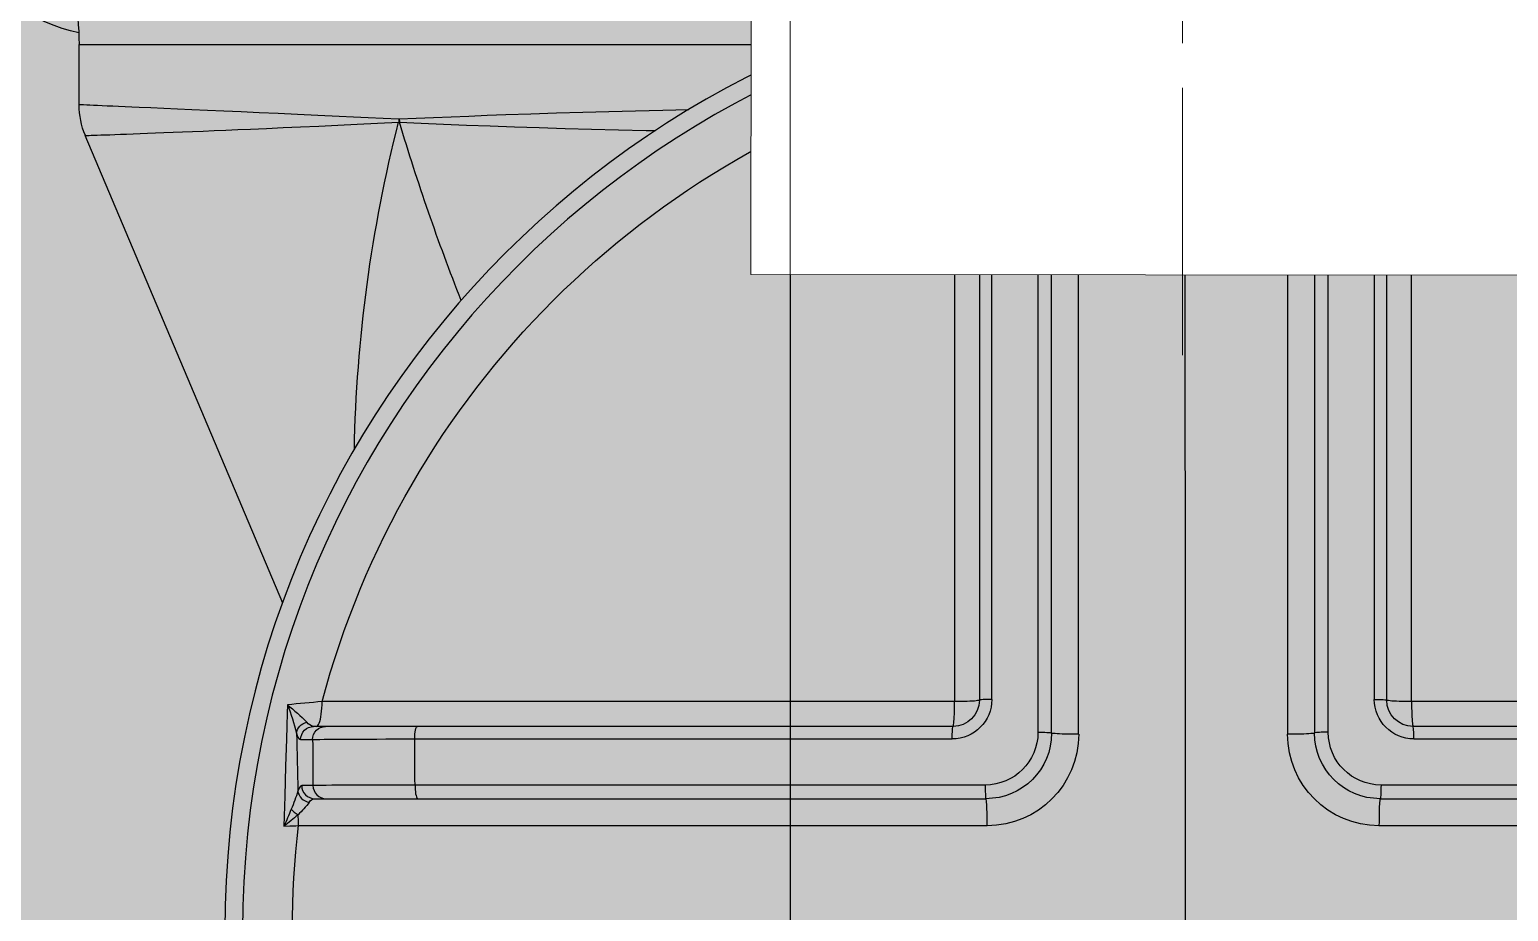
# Model space of a CAD drawing. Header units: millimetres. Extents: x -225363 to 347188, y -782467 to 813415.
# Drawn here: x 27665.5 to 27777.9, y 12831.7 to 12898.7 of the extents above; entities that cross this region are included whole.
import ezdxf

# ---------------------------------------------------------------- set-up
doc = ezdxf.new("R2010")
doc.units = ezdxf.units.MM
doc.set_wipeout_variables(frame=1)
doc.linetypes.add('CENTER2', pattern=[1.125, 0.75, -0.125, 0.125, -0.125])
doc.layers.add('0.06 Trả nước', color=3, linetype='Continuous')
for name, color, linetype, lineweight in [('duong bao khuat', 251, 'Continuous', 0), ('Duong tam', 32, 'CENTER2', 0), ('Net manh', 54, 'Continuous', 0), ('Phu kien uPVC', 3, 'Continuous', 0), ('Xref SCN', 8, 'Continuous', 0)]:
    doc.layers.add(name, color=color, linetype=linetype, lineweight=lineweight)
pattern_1 = [(197, (-1424125.8, -442865.07), (-126.479246, -237.872866), [95.25, -285.75]), (287, (-1424185.26, -442833.45), (237.872866, -126.479246), [95.25, -285.75])]

# ---------------------------------------------------------------- blocks, each defined once
blk = doc.blocks.new('Xref SCN')
at = {"layer": 'Xref SCN', "ltscale": 3}
h = blk.add_hatch(dxfattribs=at)
h.set_pattern_fill('CROSS', color=256, scale=30, angle=197)
h.set_pattern_definition(pattern_1)
edge = h.paths.add_edge_path()
edge.add_arc((2267.43, -6082.96), 1150, 110.6378, 180.38556)
edge.add_line((1117.46, -6090.69), (1124.35, -7115.46))
edge.add_arc((2274.33, -7107.72), 1150, 180.38556, 270.38556)
edge.add_line((2282.07, -8257.69), (21549.9, -8127.55))
edge.add_arc((21542.16, -6977.57), 1150, 270.38535, 360.44018)
edge.add_line((22692.14, -6968.74), (22692.17, -2095.91))
edge.add_arc((21542.2, -2104.75), 1150, 0.44039, 90.38556)
edge.add_line((21534.46, -954.77), (6081.87, -1059.02))
edge.add_arc((6089.61, -2209), 1150, 90.38541, 160.13317)
edge.add_arc((-23.55, -0.08), 5350, 290.6378, 340.13331, ccw=False)
edge = h.paths.add_edge_path()
edge.add_arc((21542.2, 18280.17), 1150, 0.44034, 104.36987, ccw=False)
edge.add_line((22692.17, 18289.01), (22692.17, 2403.99))
edge.add_arc((21542.2, 2395.15), 1150, -89.61444, 0.44034, ccw=False)
edge.add_line((21549.94, 1245.18), (6067.06, 1140.93))
edge.add_arc((6059.32, 2290.9), 1150, 200.63777, 270.38553, ccw=False)
edge.add_arc((-23.55, -0.08), 5350, 20.6378, 28.59529)
edge.add_arc((5234.3, 2862.4), 636.56, 160.1438, 208.30764, ccw=False)
edge.add_arc((7788.19, 2340.32), 3237.89, 44.33072, 166.81967, ccw=False)
edge.add_arc((13743.19, 8157.79), 5087.07, 224.33072, 255.06492)
edge.add_arc((13751.05, 8258.78), 5186.7, 255.26847, 275.82448)
edge.add_arc((13743.19, 8157.79), 5087.07, 276.02803, 352.80401)
edge.add_arc((13366.13, 8136.44), 5458.92, 353.52217, 372.96168)
edge.add_arc((13743.19, 8157.79), 5087.07, 13.67983, 75.72665)
edge.add_arc((16202.13, 17226.12), 4310.08, 184.54285, 253.76877, ccw=False)
edge.add_arc((12055.19, 16895.67), 150, 104.4177, 184.1801, ccw=False)
edge.add_line((12017.84, 17040.95), (21256.8, 19394.19))
h = blk.add_hatch(dxfattribs=at)
h.set_pattern_fill('CROSS', color=256, scale=30, angle=197)
h.set_pattern_definition(pattern_1)
edge = h.paths.add_edge_path()
edge.add_line((10158.25, 16567.29), (1851.34, 14451.44))
edge.add_arc((2136.75, 13337.42), 1150, 104.36987, 180.38556)
edge.add_line((986.77, 13329.68), (1035.39, 6105.34))
edge.add_arc((2185.36, 6113.08), 1150, 180.38556, 250.13331)
edge.add_arc((-23.55, -0.08), 5350, 54.44102, 70.13331, ccw=False)
edge.add_arc((3168.42, 4685.79), 343.18, 256.3943, 333.3422)
edge.add_arc((7788.19, 2340.32), 4837.89, 44.33072, 153.06453, ccw=False)
edge.add_arc((13743.19, 8157.79), 3487.07, 224.33072, 435.87878)
edge.add_arc((16212.73, 17236.67), 5922.69, 187.715863, 254.13812, ccw=False)
edge.add_arc((10541.85, 16468.34), 200, 187.6327, 187.7159, ccw=False)
edge.add_arc((10194.95, 16421.85), 150, 7.6327, 104.1621)
edge = h.paths.add_edge_path()
edge.add_arc((-13757.86, 9268.23), 1150, 104.35993, 180.44034)
edge.add_line((-14907.83, 9259.39), (-14907.83, 2149.03))
edge.add_arc((-13757.86, 2157.87), 1150, 180.44034, 270.38556)
edge.add_line((-13750.13, 1007.9), (-6128.96, 1058.86))
edge.add_arc((-6136.7, 2208.82), 1149.99, 270.38591, 340.13367)
edge.add_arc((-23.55, -0.08), 5350, 110.63781, 160.13331, ccw=False)
edge.add_arc((-2314.54, 6082.8), 1150, 290.6378, 360.38556)
edge.add_line((-1164.56, 6090.54), (-1205.64, 12195.07))
edge.add_arc((-2355.62, 12187.33), 1150, 0.38556, 104.35993)
edge.add_line((-2640.83, 13301.4), (-14043.08, 10382.3))
edge = h.paths.add_edge_path()
edge.add_line((-13750.1, -8364.83), (-2217.81, -8287.97))
edge.add_arc((-2225.56, -7138.01), 1149.99, 270.3861, 360.3861)
edge.add_line((-1075.6, -7130.26), (-1082.49, -6105.5))
edge.add_arc((-2232.47, -6113.24), 1150, 0.38556, 70.13331)
edge.add_arc((-23.55, -0.08), 5350, 200.6378, 250.13331, ccw=False)
edge.add_arc((-6106.43, -2291.06), 1150, 20.6378, 90.38556)
edge.add_line((-6114.17, -1141.09), (-13765.59, -1192.05))
edge.add_arc((-13757.84, -2342.01), 1149.99, 90.38614, 180.44099)
edge.add_line((-14907.8, -2350.87), (-14907.83, -7223.7))
edge.add_arc((-13757.86, -7214.86), 1150, 180.44039, 270.38556)
edge.add_arc((-13747.77, -8714.82), 349.99, 90.3818, 90.3856, ccw=False)
blk = doc.blocks.new('MB bom')
at = {"color": 8, "linetype": 'Continuous'}
for p, q in [((-199215.5, 638652.44), (-199215.5, 638704.84)), ((-199206.06, 638703.04), (-199206.06, 638654.93)), ((-199213.45, 638652.54), (-199213.45, 638695.77)), ((-199212.41, 638695.97), (-199212.41, 638652.6)), ((-199208.9, 638655.1), (-199208.9, 638696)), ((-199207.95, 638695.8), (-199207.95, 638655.04)), ((-199208.9, 638655.1), (-199208.71, 638655.1)), ((-199208.71, 638655.1), (-199208.53, 638655.1)), ((-199208.53, 638655.1), (-199208.37, 638655.09)), ((-199208.37, 638655.09), (-199208.23, 638655.08)), ((-199208.23, 638655.08), (-199208.11, 638655.08)), ((-199208.11, 638655.08), (-199208.02, 638655.06)), ((-199208.02, 638655.06), (-199207.97, 638655.05)), ((-199207.97, 638655.05), (-199207.95, 638655.04)), ((-199207.93, 638655.03), (-199207.95, 638655.04)), ((-199207.89, 638655.01), (-199207.93, 638655.03)), ((-199207.81, 638655), (-199207.89, 638655.01)), ((-199207.7, 638654.99), (-199207.81, 638655)), ((-199207.57, 638654.97), (-199207.7, 638654.99)), ((-199207.4, 638654.96), (-199207.57, 638654.97)), ((-199207.22, 638654.95), (-199207.4, 638654.96)), ((-199207.02, 638654.95), (-199207.22, 638654.95)), ((-199206.79, 638654.94), (-199207.02, 638654.95)), ((-199206.56, 638654.93), (-199206.79, 638654.94)), ((-199206.31, 638654.93), (-199206.56, 638654.93)), ((-199206.06, 638654.93), (-199206.31, 638654.93)), ((-199206.06, 638654.93), (-199157.95, 638654.93)), ((-199206.06, 638654.93), (-199206.06, 638654.68)), ((-199206.06, 638654.68), (-199206.06, 638654.43)), ((-199206.06, 638654.43), (-199206.05, 638654.2)), ((-199157.95, 638654.93), (-199157.94, 638654.68)), ((-199157.94, 638654.68), (-199157.93, 638654.43)), ((-199157.93, 638654.43), (-199157.91, 638654.2)), ((-199155.31, 638654.69), (-199155.29, 638654.07)), ((-199206.05, 638654.2), (-199206.05, 638653.98)), ((-199206.05, 638653.98), (-199206.04, 638653.77)), ((-199206.04, 638653.77), (-199206.03, 638653.59)), ((-199206.03, 638653.59), (-199206.02, 638653.43)), ((-199206.02, 638653.43), (-199206.01, 638653.29)), ((-199206.01, 638653.29), (-199205.99, 638653.18)), ((-199157.91, 638654.2), (-199157.88, 638653.98)), ((-199157.88, 638653.98), (-199157.85, 638653.77)), ((-199157.85, 638653.77), (-199157.82, 638653.59)), ((-199157.82, 638653.59), (-199157.77, 638653.43)), ((-199157.77, 638653.43), (-199157.73, 638653.29)), ((-199157.73, 638653.29), (-199157.68, 638653.18)), ((-199156.63, 638653.31), (-199156.78, 638653.36)), ((-199156.48, 638653.24), (-199156.63, 638653.31)), ((-199155.29, 638654.07), (-199155.26, 638653.07)), ((-199215.24, 638652.45), (-199215.5, 638652.44)), ((-199214.97, 638652.45), (-199215.24, 638652.45)), ((-199214.72, 638652.45), (-199214.97, 638652.45)), ((-199214.48, 638652.46), (-199214.72, 638652.45)), ((-199214.26, 638652.46), (-199214.48, 638652.46)), ((-199214.05, 638652.47), (-199214.26, 638652.46)), ((-199213.88, 638652.48), (-199214.05, 638652.47)), ((-199213.73, 638652.49), (-199213.88, 638652.48)), ((-199213.61, 638652.5), (-199213.73, 638652.49)), ((-199213.52, 638652.52), (-199213.61, 638652.5)), ((-199213.47, 638652.53), (-199213.52, 638652.52)), ((-199213.45, 638652.54), (-199213.47, 638652.53)), ((-199213.43, 638652.55), (-199213.45, 638652.54)), ((-199213.39, 638652.56), (-199213.43, 638652.55)), ((-199213.31, 638652.57), (-199213.39, 638652.56)), ((-199213.21, 638652.58), (-199213.31, 638652.57)), ((-199213.08, 638652.58), (-199213.21, 638652.58)), ((-199212.93, 638652.59), (-199213.08, 638652.58)), ((-199212.76, 638652.59), (-199212.93, 638652.59)), ((-199212.59, 638652.59), (-199212.76, 638652.59)), ((-199212.41, 638652.6), (-199212.59, 638652.59)), ((-199205.99, 638653.18), (-199205.98, 638653.1)), ((-199205.98, 638653.1), (-199205.97, 638653.06)), ((-199205.97, 638653.06), (-199205.95, 638653.04)), ((-199205.95, 638653.04), (-199165.2, 638653.04)), ((-199205.94, 638653.02), (-199205.95, 638653.04)), ((-199205.93, 638652.97), (-199205.94, 638653.02)), ((-199205.92, 638652.88), (-199205.93, 638652.97)), ((-199205.91, 638652.77), (-199205.92, 638652.88)), ((-199205.9, 638652.62), (-199205.91, 638652.77)), ((-199205.89, 638652.46), (-199205.9, 638652.62)), ((-199205.89, 638652.28), (-199205.89, 638652.46)), ((-199205.89, 638652.09), (-199205.89, 638652.28)), ((-199165.16, 638653.02), (-199165.2, 638653.04)), ((-199165.2, 638653.04), (-199158.21, 638653.04)), ((-199165.12, 638652.97), (-199165.16, 638653.02)), ((-199165.08, 638652.88), (-199165.12, 638652.97)), ((-199165.05, 638652.77), (-199165.08, 638652.88)), ((-199165.03, 638652.62), (-199165.05, 638652.77)), ((-199165.01, 638652.46), (-199165.03, 638652.62)), ((-199164.99, 638652.28), (-199165.01, 638652.46)), ((-199164.99, 638652.09), (-199164.99, 638652.28)), ((-199158.02, 638653.02), (-199158.21, 638653.04)), ((-199158.21, 638653.04), (-199157.3, 638653.04)), ((-199157.83, 638652.97), (-199158.02, 638653.02)), ((-199157.66, 638652.87), (-199157.83, 638652.97)), ((-199157.68, 638653.18), (-199157.63, 638653.1)), ((-199157.51, 638652.75), (-199157.66, 638652.87)), ((-199157.63, 638653.1), (-199157.58, 638653.06)), ((-199157.58, 638653.06), (-199157.52, 638653.04)), ((-199157.39, 638652.6), (-199157.51, 638652.75)), ((-199157.3, 638652.42), (-199157.39, 638652.6)), ((-199157.11, 638653.02), (-199157.3, 638653.04)), ((-199157.24, 638652.24), (-199157.3, 638652.42)), ((-199157.22, 638652.04), (-199157.24, 638652.24)), ((-199156.92, 638652.97), (-199157.11, 638653.02)), ((-199156.75, 638652.87), (-199156.92, 638652.97)), ((-199156.6, 638652.75), (-199156.75, 638652.87)), ((-199156.48, 638652.6), (-199156.6, 638652.75)), ((-199156.35, 638653.15), (-199156.48, 638653.24)), ((-199156.39, 638652.42), (-199156.48, 638652.6)), ((-199156.33, 638652.24), (-199156.39, 638652.42)), ((-199156.24, 638653.05), (-199156.35, 638653.15)), ((-199156.31, 638652.04), (-199156.33, 638652.24)), ((-199156.14, 638652.93), (-199156.24, 638653.05)), ((-199156.11, 638652.23), (-199156.18, 638652.12)), ((-199156.07, 638652.8), (-199156.14, 638652.93)), ((-199156.05, 638652.36), (-199156.11, 638652.23)), ((-199156.02, 638652.67), (-199156.07, 638652.8)), ((-199155.99, 638652.53), (-199156.05, 638652.36)), ((-199155.99, 638652.53), (-199156.02, 638652.67)), ((-199155.26, 638653.07), (-199155.23, 638652.06)), ((-199164.99, 638652.09), (-199205.89, 638652.09)), ((-199165, 638651.22), (-199164.99, 638651.65)), ((-199165, 638650.78), (-199165, 638651.22)), ((-199164.99, 638651.65), (-199164.99, 638652.09)), ((-199164.23, 638652.09), (-199164.99, 638652.09)), ((-199163.49, 638652.09), (-199164.23, 638652.09)), ((-199162.78, 638652.09), (-199163.49, 638652.09)), ((-199162.11, 638652.08), (-199162.78, 638652.09)), ((-199161.38, 638652.08), (-199162.11, 638652.08)), ((-199160.7, 638652.08), (-199161.38, 638652.08)), ((-199160.08, 638652.07), (-199160.7, 638652.08)), ((-199159.51, 638652.07), (-199160.08, 638652.07)), ((-199158.98, 638652.07), (-199159.51, 638652.07)), ((-199158.51, 638652.06), (-199158.98, 638652.07)), ((-199158.11, 638652.06), (-199158.51, 638652.06)), ((-199157.77, 638652.05), (-199158.11, 638652.06)), ((-199157.45, 638652.05), (-199157.77, 638652.05)), ((-199157.22, 638652.04), (-199157.45, 638652.05)), ((-199157.23, 638651.17), (-199157.24, 638650.73)), ((-199157.22, 638652.04), (-199157.23, 638651.6)), ((-199157.23, 638651.6), (-199157.23, 638651.17)), ((-199156.31, 638652.04), (-199157.22, 638652.04)), ((-199156.25, 638652.06), (-199156.31, 638652.04)), ((-199156.18, 638652.12), (-199156.25, 638652.06)), ((-199155.23, 638652.06), (-199155.17, 638650.03)), ((-199165.01, 638649.9), (-199165, 638650.34)), ((-199165.01, 638649.46), (-199165.01, 638649.9)), ((-199165, 638650.34), (-199165, 638650.78)), ((-199157.24, 638650.73), (-199157.24, 638650.29)), ((-199157.24, 638650.29), (-199157.24, 638649.85)), ((-199155.17, 638650.03), (-199155.1, 638647.74)), ((-199165.02, 638648.58), (-199165.01, 638649.02)), ((-199165.01, 638649.02), (-199165.01, 638649.46)), ((-199157.24, 638649.85), (-199157.25, 638649.42)), ((-199157.25, 638649.42), (-199157.25, 638648.98)), ((-199157.25, 638648.98), (-199157.25, 638648.54)), ((-199208.42, 638647.68), (-199208.43, 638647.6)), ((-199208.41, 638647.92), (-199208.42, 638647.79)), ((-199208.42, 638647.79), (-199208.42, 638647.68)), ((-199208.4, 638648.06), (-199208.41, 638647.92)), ((-199208.4, 638648.58), (-199165.02, 638648.58)), ((-199208.4, 638648.58), (-199208.4, 638648.4)), ((-199208.4, 638648.4), (-199208.4, 638648.23)), ((-199208.4, 638648.23), (-199208.4, 638648.06)), ((-199165.12, 638647.68), (-199165.15, 638647.6)), ((-199165.09, 638647.79), (-199165.12, 638647.68)), ((-199165.06, 638647.92), (-199165.09, 638647.79)), ((-199165.04, 638648.06), (-199165.06, 638647.92)), ((-199165.03, 638648.23), (-199165.04, 638648.06)), ((-199165.02, 638648.4), (-199165.03, 638648.23)), ((-199165.02, 638648.58), (-199165.02, 638648.4)), ((-199165.02, 638648.58), (-199164.05, 638648.58)), ((-199164.05, 638648.58), (-199163.1, 638648.58)), ((-199163.1, 638648.58), (-199162.36, 638648.57)), ((-199162.36, 638648.57), (-199161.64, 638648.57)), ((-199161.64, 638648.57), (-199160.95, 638648.57)), ((-199160.95, 638648.57), (-199160.3, 638648.57)), ((-199160.3, 638648.57), (-199159.71, 638648.56)), ((-199159.71, 638648.56), (-199159.18, 638648.56)), ((-199159.18, 638648.56), (-199158.69, 638648.56)), ((-199158.69, 638648.56), (-199158.25, 638648.55)), ((-199158.25, 638648.55), (-199157.92, 638648.55)), ((-199157.92, 638648.55), (-199157.65, 638648.55)), ((-199157.69, 638647.71), (-199157.86, 638647.62)), ((-199157.54, 638647.83), (-199157.69, 638647.71)), ((-199157.65, 638648.55), (-199157.42, 638648.54)), ((-199157.42, 638647.99), (-199157.54, 638647.83)), ((-199157.42, 638648.54), (-199157.25, 638648.54)), ((-199157.33, 638648.16), (-199157.42, 638647.99)), ((-199157.27, 638648.35), (-199157.33, 638648.16)), ((-199157.25, 638648.54), (-199157.27, 638648.35)), ((-199157.25, 638648.54), (-199156.39, 638648.54)), ((-199156.83, 638647.71), (-199157, 638647.62)), ((-199156.68, 638647.83), (-199156.83, 638647.71)), ((-199156.55, 638647.99), (-199156.68, 638647.83)), ((-199156.46, 638648.16), (-199156.55, 638647.99)), ((-199156.41, 638648.35), (-199156.46, 638648.16)), ((-199156.39, 638648.54), (-199156.41, 638648.35)), ((-199156.39, 638648.54), (-199156.29, 638648.49)), ((-199156.27, 638647.69), (-199156.38, 638647.57)), ((-199156.29, 638648.49), (-199156.19, 638648.35)), ((-199156.19, 638647.83), (-199156.27, 638647.69)), ((-199156.19, 638648.35), (-199156.1, 638648.12)), ((-199156.13, 638647.97), (-199156.19, 638647.83)), ((-199156.1, 638648.12), (-199156.13, 638647.97)), ((-199155.1, 638647.74), (-199155.04, 638645.44)), ((-199208.53, 638646.73), (-199208.54, 638646.51)), ((-199208.54, 638646.51), (-199208.54, 638646.27)), ((-199208.52, 638646.94), (-199208.53, 638646.73)), ((-199208.51, 638647.11), (-199208.52, 638646.94)), ((-199208.5, 638647.26), (-199208.51, 638647.11)), ((-199208.49, 638647.38), (-199208.5, 638647.26)), ((-199208.48, 638647.47), (-199208.49, 638647.38)), ((-199208.46, 638647.52), (-199208.48, 638647.47)), ((-199208.45, 638647.54), (-199208.46, 638647.52)), ((-199208.44, 638647.56), (-199208.45, 638647.54)), ((-199165.23, 638647.54), (-199208.45, 638647.54)), ((-199208.43, 638647.6), (-199208.44, 638647.56)), ((-199165.19, 638647.56), (-199165.23, 638647.54)), ((-199158.24, 638647.54), (-199165.23, 638647.54)), ((-199165.15, 638647.6), (-199165.19, 638647.56)), ((-199158.05, 638647.56), (-199158.24, 638647.54)), ((-199157.37, 638647.54), (-199158.24, 638647.54)), ((-199157.86, 638647.62), (-199158.05, 638647.56)), ((-199157.18, 638647.56), (-199157.37, 638647.54)), ((-199157, 638647.62), (-199157.18, 638647.56)), ((-199156.81, 638647.3), (-199156.98, 638647.26)), ((-199156.65, 638647.37), (-199156.81, 638647.3)), ((-199156.51, 638647.46), (-199156.65, 638647.37)), ((-199156.38, 638647.57), (-199156.51, 638647.46)), ((-199155.82, 638646.52), (-199155.89, 638646.46)), ((-199155.76, 638646.57), (-199155.82, 638646.52)), ((-199155.7, 638646.63), (-199155.76, 638646.57)), ((-199155.64, 638646.69), (-199155.7, 638646.63)), ((-199155.59, 638646.74), (-199155.64, 638646.69)), ((-199208.54, 638646.02), (-199208.55, 638645.76)), ((-199208.55, 638645.76), (-199208.55, 638645.49)), ((-199156.15, 638645.49), (-199208.55, 638645.49)), ((-199208.54, 638646.27), (-199208.54, 638646.02)), ((-199156.14, 638645.81), (-199156.15, 638645.7)), ((-199156.15, 638645.7), (-199156.15, 638645.6)), ((-199156.15, 638645.6), (-199156.15, 638645.49)), ((-199155.94, 638645.48), (-199156.15, 638645.49)), ((-199156.13, 638646.11), (-199156.14, 638646.01)), ((-199156.14, 638646.01), (-199156.14, 638645.91)), ((-199156.14, 638645.91), (-199156.14, 638645.81)), ((-199156.12, 638646.22), (-199156.13, 638646.11)), ((-199156.11, 638646.31), (-199156.12, 638646.22)), ((-199156.04, 638646.36), (-199156.11, 638646.31)), ((-199155.96, 638646.41), (-199156.04, 638646.36)), ((-199155.89, 638646.46), (-199155.96, 638646.41)), ((-199155.48, 638645.46), (-199155.94, 638645.48)), ((-199155.04, 638645.44), (-199155.48, 638645.46)), ((-199155.94, 638629.6), (-199155.48, 638629.62)), ((-199155.59, 638629.2), (-199155.05, 638629.64)), ((-199155.48, 638629.62), (-199155.04, 638629.64)), ((-199155.04, 638629.64), (-199155.1, 638627.35)), ((-199155.05, 638629.64), (-199155.04, 638629.64)), ((-199208.55, 638629.59), (-199156.15, 638629.59)), ((-199208.55, 638629.59), (-199208.55, 638629.33)), ((-199208.55, 638629.33), (-199208.54, 638629.07)), ((-199208.54, 638629.07), (-199208.54, 638628.81)), ((-199208.54, 638628.81), (-199208.54, 638628.57)), ((-199208.54, 638628.57), (-199208.53, 638628.35)), ((-199156.15, 638629.59), (-199155.94, 638629.6)), ((-199156.15, 638629.59), (-199156.15, 638629.49)), ((-199156.15, 638629.49), (-199156.15, 638629.38)), ((-199156.15, 638629.38), (-199156.14, 638629.28)), ((-199156.14, 638629.28), (-199156.14, 638629.17)), ((-199156.14, 638629.17), (-199156.14, 638629.07)), ((-199156.14, 638629.07), (-199156.13, 638628.97)), ((-199156.13, 638628.97), (-199156.12, 638628.87)), ((-199156.12, 638628.87), (-199156.11, 638628.77)), ((-199156.11, 638628.77), (-199155.59, 638629.2)), ((-199156.04, 638628.72), (-199156.11, 638628.77)), ((-199155.96, 638628.67), (-199156.04, 638628.72)), ((-199155.89, 638628.62), (-199155.96, 638628.67)), ((-199155.82, 638628.57), (-199155.89, 638628.62)), ((-199155.76, 638628.51), (-199155.82, 638628.57)), ((-199155.7, 638628.45), (-199155.76, 638628.51)), ((-199208.53, 638628.35), (-199208.52, 638628.15)), ((-199208.52, 638628.15), (-199208.51, 638627.97)), ((-199208.51, 638627.97), (-199208.5, 638627.82)), ((-199208.5, 638627.82), (-199208.49, 638627.7)), ((-199208.49, 638627.7), (-199208.48, 638627.61)), ((-199208.48, 638627.61), (-199208.46, 638627.56)), ((-199208.46, 638627.56), (-199208.45, 638627.54)), ((-199208.45, 638627.54), (-199165.23, 638627.54)), ((-199208.44, 638627.53), (-199208.45, 638627.54)), ((-199208.43, 638627.48), (-199208.44, 638627.53)), ((-199208.42, 638627.4), (-199208.43, 638627.48)), ((-199208.42, 638627.3), (-199208.42, 638627.4)), ((-199165.19, 638627.53), (-199165.23, 638627.54)), ((-199165.23, 638627.54), (-199158.24, 638627.54)), ((-199165.15, 638627.48), (-199165.19, 638627.53)), ((-199165.12, 638627.4), (-199165.15, 638627.48)), ((-199165.09, 638627.3), (-199165.12, 638627.4)), ((-199158.05, 638627.52), (-199158.24, 638627.54)), ((-199158.24, 638627.54), (-199157.37, 638627.54)), ((-199157.86, 638627.47), (-199158.05, 638627.52)), ((-199157.69, 638627.37), (-199157.86, 638627.47)), ((-199157.54, 638627.25), (-199157.69, 638627.37)), ((-199157.18, 638627.52), (-199157.37, 638627.54)), ((-199157, 638627.47), (-199157.18, 638627.52)), ((-199156.83, 638627.37), (-199157, 638627.47)), ((-199156.81, 638627.78), (-199156.98, 638627.82)), ((-199156.68, 638627.25), (-199156.83, 638627.37)), ((-199156.65, 638627.71), (-199156.81, 638627.78)), ((-199156.51, 638627.62), (-199156.65, 638627.71)), ((-199156.38, 638627.52), (-199156.51, 638627.62)), ((-199156.27, 638627.39), (-199156.38, 638627.52)), ((-199156.19, 638627.26), (-199156.27, 638627.39)), ((-199155.64, 638628.4), (-199155.7, 638628.45)), ((-199155.59, 638628.34), (-199155.64, 638628.4)), ((-199208.41, 638627.17), (-199208.42, 638627.3)), ((-199208.4, 638627.02), (-199208.41, 638627.17)), ((-199208.4, 638626.85), (-199208.4, 638627.02)), ((-199208.4, 638626.68), (-199208.4, 638626.85)), ((-199208.4, 638626.5), (-199208.4, 638626.68)), ((-199165.02, 638626.5), (-199208.4, 638626.5)), ((-199165.06, 638627.17), (-199165.09, 638627.3)), ((-199165.04, 638627.02), (-199165.06, 638627.17)), ((-199165.03, 638626.85), (-199165.04, 638627.02)), ((-199165.02, 638626.68), (-199165.03, 638626.85)), ((-199165.02, 638626.5), (-199165.02, 638626.68)), ((-199165.01, 638626.06), (-199165.02, 638626.5)), ((-199164.26, 638626.5), (-199165.02, 638626.5)), ((-199163.52, 638626.5), (-199164.26, 638626.5)), ((-199162.81, 638626.51), (-199163.52, 638626.5)), ((-199162.14, 638626.51), (-199162.81, 638626.51)), ((-199161.41, 638626.51), (-199162.14, 638626.51)), ((-199160.73, 638626.51), (-199161.41, 638626.51)), ((-199160.11, 638626.52), (-199160.73, 638626.51)), ((-199159.54, 638626.52), (-199160.11, 638626.52)), ((-199159.01, 638626.52), (-199159.54, 638626.52)), ((-199158.54, 638626.53), (-199159.01, 638626.52)), ((-199158.14, 638626.53), (-199158.54, 638626.53)), ((-199157.8, 638626.53), (-199158.14, 638626.53)), ((-199157.48, 638626.54), (-199157.8, 638626.53)), ((-199157.42, 638627.1), (-199157.54, 638627.25)), ((-199157.25, 638626.54), (-199157.48, 638626.54)), ((-199157.33, 638626.92), (-199157.42, 638627.1)), ((-199157.27, 638626.74), (-199157.33, 638626.92)), ((-199157.25, 638626.54), (-199157.27, 638626.74)), ((-199156.39, 638626.54), (-199157.25, 638626.54)), ((-199157.25, 638626.54), (-199157.25, 638626.1)), ((-199156.55, 638627.1), (-199156.68, 638627.25)), ((-199156.46, 638626.92), (-199156.55, 638627.1)), ((-199156.41, 638626.74), (-199156.46, 638626.92)), ((-199156.39, 638626.54), (-199156.41, 638626.74)), ((-199156.29, 638626.59), (-199156.39, 638626.54)), ((-199156.19, 638626.73), (-199156.29, 638626.59)), ((-199156.13, 638627.11), (-199156.19, 638627.26)), ((-199156.1, 638626.96), (-199156.19, 638626.73)), ((-199156.1, 638626.96), (-199156.13, 638627.11)), ((-199155.1, 638627.35), (-199155.17, 638625.06)), ((-199165.01, 638625.62), (-199165.01, 638626.06)), ((-199165.01, 638625.18), (-199165.01, 638625.62)), ((-199165, 638624.75), (-199165.01, 638625.18)), ((-199157.25, 638626.1), (-199157.25, 638625.67)), ((-199157.25, 638625.67), (-199157.24, 638625.23)), ((-199157.24, 638625.23), (-199157.24, 638624.79)), ((-199165, 638624.31), (-199165, 638624.75)), ((-199165, 638623.87), (-199165, 638624.31)), ((-199157.24, 638624.79), (-199157.24, 638624.35)), ((-199157.24, 638624.35), (-199157.23, 638623.92)), ((-199155.17, 638625.06), (-199155.23, 638623.03)), ((-199205.89, 638622.99), (-199164.99, 638622.99)), ((-199205.89, 638622.99), (-199205.89, 638622.8)), ((-199164.99, 638623.43), (-199165, 638623.87)), ((-199164.99, 638622.99), (-199164.99, 638623.43)), ((-199164.99, 638622.99), (-199164.99, 638622.8)), ((-199157.22, 638623.04), (-199157.24, 638622.85)), ((-199157.23, 638623.92), (-199157.23, 638623.48)), ((-199157.23, 638623.48), (-199157.22, 638623.04)), ((-199157.22, 638623.04), (-199156.31, 638623.04)), ((-199156.31, 638623.04), (-199156.33, 638622.85)), ((-199156.31, 638623.04), (-199156.2, 638622.99)), ((-199156.2, 638622.99), (-199156.1, 638622.82)), ((-199155.23, 638623.03), (-199155.26, 638622.02)), ((-199215.5, 638570.24), (-199215.5, 638622.64)), ((-199215.5, 638622.64), (-199215.24, 638622.64)), ((-199215.24, 638622.64), (-199214.97, 638622.64)), ((-199214.97, 638622.64), (-199214.72, 638622.63)), ((-199214.72, 638622.63), (-199214.48, 638622.63)), ((-199214.48, 638622.63), (-199214.26, 638622.62)), ((-199214.26, 638622.62), (-199214.05, 638622.61)), ((-199214.05, 638622.61), (-199213.88, 638622.6)), ((-199213.88, 638622.6), (-199213.73, 638622.59)), ((-199213.73, 638622.59), (-199213.61, 638622.58)), ((-199213.61, 638622.58), (-199213.52, 638622.57)), ((-199213.52, 638622.57), (-199213.47, 638622.55)), ((-199213.47, 638622.55), (-199213.45, 638622.54)), ((-199213.45, 638579.32), (-199213.45, 638622.54)), ((-199213.43, 638622.53), (-199213.45, 638622.54)), ((-199213.39, 638622.52), (-199213.43, 638622.53)), ((-199213.31, 638622.51), (-199213.39, 638622.52)), ((-199213.21, 638622.51), (-199213.31, 638622.51)), ((-199213.08, 638622.5), (-199213.21, 638622.51)), ((-199212.93, 638622.49), (-199213.08, 638622.5)), ((-199212.76, 638622.49), (-199212.93, 638622.49)), ((-199212.59, 638622.49), (-199212.76, 638622.49)), ((-199212.41, 638622.49), (-199212.59, 638622.49)), ((-199212.41, 638622.49), (-199212.41, 638579.11)), ((-199206.01, 638621.79), (-199206.02, 638621.66)), ((-199205.99, 638621.9), (-199206.01, 638621.79)), ((-199205.98, 638621.98), (-199205.99, 638621.9)), ((-199205.97, 638622.03), (-199205.98, 638621.98)), ((-199205.95, 638622.04), (-199205.97, 638622.03)), ((-199205.94, 638622.06), (-199205.95, 638622.04)), ((-199165.2, 638622.04), (-199205.95, 638622.04)), ((-199205.93, 638622.11), (-199205.94, 638622.06)), ((-199205.92, 638622.2), (-199205.93, 638622.11)), ((-199205.91, 638622.32), (-199205.92, 638622.2)), ((-199205.9, 638622.46), (-199205.91, 638622.32)), ((-199205.89, 638622.62), (-199205.9, 638622.46)), ((-199205.89, 638622.8), (-199205.89, 638622.62)), ((-199165.16, 638622.06), (-199165.2, 638622.04)), ((-199158.21, 638622.04), (-199165.2, 638622.04)), ((-199165.12, 638622.11), (-199165.16, 638622.06)), ((-199165.08, 638622.2), (-199165.12, 638622.11)), ((-199165.05, 638622.32), (-199165.08, 638622.2)), ((-199165.03, 638622.46), (-199165.05, 638622.32)), ((-199165.01, 638622.62), (-199165.03, 638622.46)), ((-199164.99, 638622.8), (-199165.01, 638622.62)), ((-199158.02, 638622.06), (-199158.21, 638622.04)), ((-199157.3, 638622.04), (-199158.21, 638622.04)), ((-199157.83, 638622.12), (-199158.02, 638622.06)), ((-199157.66, 638622.21), (-199157.83, 638622.12)), ((-199157.73, 638621.79), (-199157.77, 638621.66)), ((-199157.68, 638621.9), (-199157.73, 638621.79)), ((-199157.63, 638621.98), (-199157.68, 638621.9)), ((-199157.51, 638622.33), (-199157.66, 638622.21)), ((-199157.58, 638622.03), (-199157.63, 638621.98)), ((-199157.52, 638622.04), (-199157.58, 638622.03)), ((-199157.39, 638622.49), (-199157.51, 638622.33)), ((-199157.3, 638622.66), (-199157.39, 638622.49)), ((-199157.24, 638622.85), (-199157.3, 638622.66)), ((-199157.11, 638622.06), (-199157.3, 638622.04)), ((-199156.92, 638622.12), (-199157.11, 638622.06)), ((-199156.75, 638622.21), (-199156.92, 638622.12)), ((-199156.63, 638621.77), (-199156.78, 638621.72)), ((-199156.6, 638622.33), (-199156.75, 638622.21)), ((-199156.48, 638621.84), (-199156.63, 638621.77)), ((-199156.48, 638622.49), (-199156.6, 638622.33)), ((-199156.39, 638622.66), (-199156.48, 638622.49)), ((-199156.35, 638621.93), (-199156.48, 638621.84)), ((-199156.33, 638622.85), (-199156.39, 638622.66)), ((-199156.24, 638622.03), (-199156.35, 638621.93)), ((-199156.14, 638622.15), (-199156.24, 638622.03)), ((-199156.07, 638622.28), (-199156.14, 638622.15)), ((-199156.1, 638622.82), (-199155.99, 638622.56)), ((-199156.02, 638622.42), (-199156.07, 638622.28)), ((-199155.99, 638622.56), (-199156.02, 638622.42)), ((-199155.26, 638622.02), (-199155.29, 638621.01)), ((-199206.05, 638620.88), (-199206.06, 638620.65)), ((-199206.06, 638620.65), (-199206.06, 638620.4)), ((-199206.04, 638621.31), (-199206.05, 638621.11)), ((-199206.05, 638621.11), (-199206.05, 638620.88)), ((-199206.03, 638621.49), (-199206.04, 638621.31)), ((-199206.02, 638621.66), (-199206.03, 638621.49)), ((-199157.93, 638620.65), (-199157.94, 638620.4)), ((-199157.91, 638620.88), (-199157.93, 638620.65)), ((-199157.88, 638621.11), (-199157.91, 638620.88)), ((-199157.85, 638621.31), (-199157.88, 638621.11)), ((-199157.82, 638621.49), (-199157.85, 638621.31)), ((-199157.77, 638621.66), (-199157.82, 638621.49)), ((-199155.29, 638621.01), (-199155.31, 638620.39)), ((-199208.9, 638579.08), (-199208.9, 638619.98)), ((-199208.9, 638619.98), (-199208.71, 638619.98)), ((-199208.71, 638619.98), (-199208.53, 638619.98)), ((-199208.53, 638619.98), (-199208.37, 638619.99)), ((-199208.37, 638619.99), (-199208.23, 638620)), ((-199208.23, 638620), (-199208.11, 638620.01)), ((-199208.11, 638620.01), (-199208.02, 638620.02)), ((-199208.02, 638620.02), (-199207.97, 638620.03)), ((-199207.97, 638620.03), (-199207.95, 638620.04)), ((-199207.95, 638620.04), (-199207.93, 638620.06)), ((-199207.95, 638620.04), (-199207.95, 638579.29)), ((-199207.93, 638620.06), (-199207.89, 638620.07)), ((-199207.89, 638620.07), (-199207.81, 638620.08)), ((-199207.81, 638620.08), (-199207.7, 638620.1)), ((-199207.7, 638620.1), (-199207.57, 638620.11)), ((-199207.57, 638620.11), (-199207.4, 638620.12)), ((-199207.4, 638620.12), (-199207.22, 638620.13)), ((-199207.22, 638620.13), (-199207.02, 638620.14)), ((-199207.02, 638620.14), (-199206.79, 638620.14)), ((-199206.79, 638620.14), (-199206.56, 638620.15)), ((-199206.56, 638620.15), (-199206.31, 638620.15)), ((-199206.31, 638620.15), (-199206.06, 638620.15)), ((-199206.06, 638620.4), (-199206.06, 638620.15)), ((-199206.06, 638620.15), (-199206.06, 638572.04)), ((-199157.95, 638620.15), (-199206.06, 638620.15)), ((-199157.94, 638620.4), (-199157.95, 638620.15)), ((-199156.05, 638553.54), (-199156.05, 638609.76)), ((-199161.01, 638599.93), (-199161.06, 638597.96)), ((-199162.59, 638596.68), (-199162.6, 638597.41)), ((-199161.06, 638597.96), (-199161.11, 638595.89)), ((-199162.54, 638594.58), (-199162.59, 638596.68)), ((-199161.11, 638595.89), (-199161.17, 638593.86)), ((-199162.48, 638592.54), (-199162.54, 638594.58)), ((-199161.17, 638593.86), (-199161.22, 638591.86)), ((-199162.43, 638590.53), (-199162.48, 638592.54)), ((-199161.22, 638591.86), (-199161.28, 638589.87)), ((-199162.37, 638588.56), (-199162.43, 638590.53)), ((-199161.28, 638589.87), (-199161.35, 638587.92)), ((-199162.31, 638586.68), (-199162.37, 638588.56)), ((-199161.35, 638587.92), (-199161.41, 638586.01)), ((-199162.24, 638584.83), (-199162.31, 638586.68)), ((-199161.41, 638586.01), (-199161.46, 638584.6)), ((-199162.18, 638583.03), (-199162.24, 638584.83)), ((-199161.46, 638584.6), (-199161.52, 638583.21)), ((-199162.11, 638581.28), (-199162.18, 638583.03)), ((-199161.52, 638583.21), (-199161.57, 638581.85)), ((-199162.04, 638579.58), (-199162.11, 638581.28)), ((-199161.57, 638581.85), (-199161.62, 638580.51)), ((-199161.62, 638580.51), (-199161.68, 638579.2)), ((-199213.43, 638579.28), (-199213.45, 638579.32)), ((-199213.45, 638572.33), (-199213.45, 638579.32)), ((-199213.39, 638579.24), (-199213.43, 638579.28)), ((-199213.31, 638579.21), (-199213.39, 638579.24)), ((-199213.21, 638579.18), (-199213.31, 638579.21)), ((-199213.08, 638579.15), (-199213.21, 638579.18)), ((-199212.93, 638579.13), (-199213.08, 638579.15)), ((-199212.76, 638579.12), (-199212.93, 638579.13)), ((-199212.59, 638579.11), (-199212.76, 638579.12)), ((-199212.41, 638579.11), (-199212.59, 638579.11)), ((-199212.41, 638579.11), (-199211.97, 638579.1)), ((-199212.41, 638579.11), (-199212.41, 638578.14)), ((-199211.97, 638579.1), (-199211.53, 638579.1)), ((-199211.53, 638579.1), (-199211.09, 638579.1)), ((-199211.09, 638579.1), (-199210.65, 638579.09)), ((-199210.65, 638579.09), (-199210.22, 638579.09)), ((-199210.22, 638579.09), (-199209.78, 638579.09)), ((-199209.78, 638579.09), (-199209.34, 638579.08)), ((-199209.34, 638579.08), (-199208.9, 638579.08)), ((-199208.9, 638579.08), (-199208.71, 638579.08)), ((-199208.9, 638578.32), (-199208.9, 638579.08)), ((-199208.71, 638579.08), (-199208.53, 638579.1)), ((-199208.53, 638579.1), (-199208.37, 638579.12)), ((-199208.37, 638579.12), (-199208.23, 638579.14)), ((-199208.23, 638579.14), (-199208.11, 638579.17)), ((-199208.11, 638579.17), (-199208.02, 638579.21)), ((-199208.02, 638579.21), (-199207.97, 638579.25)), ((-199207.97, 638579.25), (-199207.95, 638579.29)), ((-199207.95, 638579.29), (-199207.95, 638572.3)), ((-199161.97, 638577.92), (-199162.04, 638579.58)), ((-199161.68, 638579.2), (-199161.74, 638577.91)), ((-199212.41, 638578.14), (-199212.42, 638577.19)), ((-199208.9, 638577.58), (-199208.9, 638578.32)), ((-199161.94, 638577.92), (-199161.97, 638577.92)), ((-199161.97, 638577.86), (-199161.97, 638577.92)), ((-199161.91, 638577.92), (-199161.94, 638577.92)), ((-199161.88, 638577.92), (-199161.91, 638577.92)), ((-199161.85, 638577.92), (-199161.88, 638577.92)), ((-199161.82, 638577.92), (-199161.85, 638577.92)), ((-199161.79, 638577.91), (-199161.82, 638577.92)), ((-199161.76, 638577.91), (-199161.79, 638577.91)), ((-199161.74, 638577.91), (-199161.76, 638577.91)), ((-199161.74, 638577.91), (-199161.74, 638577.86)), ((-199212.42, 638577.19), (-199212.42, 638576.45)), ((-199208.91, 638576.2), (-199208.9, 638576.88)), ((-199208.9, 638576.88), (-199208.9, 638577.58)), ((-199162.04, 638576.26), (-199161.97, 638577.86)), ((-199161.94, 638577.86), (-199161.97, 638577.86)), ((-199161.91, 638577.86), (-199161.94, 638577.86)), ((-199161.88, 638577.86), (-199161.91, 638577.86)), ((-199161.85, 638577.86), (-199161.88, 638577.86)), ((-199161.82, 638577.86), (-199161.85, 638577.86)), ((-199161.79, 638577.86), (-199161.82, 638577.86)), ((-199161.76, 638577.86), (-199161.79, 638577.86)), ((-199161.74, 638577.86), (-199161.76, 638577.86)), ((-199161.74, 638577.86), (-199161.68, 638576.69)), ((-199212.42, 638576.45), (-199212.42, 638575.73)), ((-199212.42, 638575.73), (-199212.42, 638575.04)), ((-199208.91, 638575.47), (-199208.91, 638576.2)), ((-199162.11, 638574.71), (-199162.04, 638576.26)), ((-199161.68, 638576.69), (-199161.63, 638575.55)), ((-199212.42, 638575.04), (-199212.42, 638574.39)), ((-199208.92, 638574.17), (-199208.91, 638574.79)), ((-199208.91, 638574.79), (-199208.91, 638575.47)), ((-199162.18, 638573.22), (-199162.11, 638574.71)), ((-199161.63, 638575.55), (-199161.57, 638574.42)), ((-199212.42, 638574.39), (-199212.43, 638573.8)), ((-199212.43, 638573.8), (-199212.43, 638573.27)), ((-199208.93, 638573.07), (-199208.92, 638573.6)), ((-199208.92, 638573.6), (-199208.92, 638574.17)), ((-199161.57, 638574.42), (-199161.52, 638573.32)), ((-199213.43, 638572.14), (-199213.45, 638572.33)), ((-199213.45, 638571.46), (-199213.45, 638572.33)), ((-199212.43, 638572.78), (-199212.44, 638572.35)), ((-199212.44, 638572.35), (-199212.44, 638572.01)), ((-199212.43, 638573.27), (-199212.43, 638572.78)), ((-199208.93, 638572.6), (-199208.93, 638573.07)), ((-199208.93, 638572.2), (-199208.93, 638572.6)), ((-199207.97, 638572.11), (-199207.95, 638572.3)), ((-199207.95, 638572.3), (-199207.95, 638571.39)), ((-199162.25, 638571.78), (-199162.18, 638573.22)), ((-199161.52, 638573.32), (-199161.45, 638571.72)), ((-199213.43, 638571.27), (-199213.45, 638571.46)), ((-199213.37, 638571.95), (-199213.43, 638572.14)), ((-199213.37, 638571.09), (-199213.43, 638571.27)), ((-199213.28, 638571.78), (-199213.37, 638571.95)), ((-199213.16, 638571.63), (-199213.28, 638571.78)), ((-199213.01, 638571.51), (-199213.16, 638571.63)), ((-199212.83, 638571.42), (-199213.01, 638571.51)), ((-199212.65, 638571.36), (-199212.83, 638571.42)), ((-199212.45, 638571.34), (-199212.65, 638571.36)), ((-199212.44, 638571.74), (-199212.45, 638571.51)), ((-199212.45, 638571.51), (-199212.45, 638571.34)), ((-199212.01, 638571.34), (-199212.45, 638571.34)), ((-199212.45, 638571.34), (-199212.45, 638570.48)), ((-199212.44, 638572.01), (-199212.44, 638571.74)), ((-199211.58, 638571.34), (-199212.01, 638571.34)), ((-199211.14, 638571.33), (-199211.58, 638571.34)), ((-199210.7, 638571.33), (-199211.14, 638571.33)), ((-199210.26, 638571.33), (-199210.7, 638571.33)), ((-199209.83, 638571.32), (-199210.26, 638571.33)), ((-199209.39, 638571.32), (-199209.83, 638571.32)), ((-199208.95, 638571.31), (-199209.39, 638571.32)), ((-199208.95, 638571.54), (-199208.94, 638571.86)), ((-199208.95, 638571.31), (-199208.95, 638571.54)), ((-199208.95, 638571.31), (-199208.76, 638571.33)), ((-199208.95, 638570.4), (-199208.95, 638571.31)), ((-199208.94, 638571.86), (-199208.93, 638572.2)), ((-199208.76, 638571.33), (-199208.57, 638571.39)), ((-199208.57, 638571.39), (-199208.4, 638571.48)), ((-199208.4, 638571.48), (-199208.24, 638571.6)), ((-199208.24, 638571.6), (-199208.12, 638571.75)), ((-199208.12, 638571.75), (-199208.03, 638571.92)), ((-199208.03, 638571.92), (-199207.97, 638572.11)), ((-199208.03, 638571.01), (-199207.97, 638571.2)), ((-199207.97, 638571.2), (-199207.95, 638571.39)), ((-199207.95, 638571.61), (-199207.93, 638571.67)), ((-199207.93, 638571.67), (-199207.89, 638571.72)), ((-199207.89, 638571.72), (-199207.81, 638571.77)), ((-199207.81, 638571.77), (-199207.7, 638571.82)), ((-199207.7, 638571.82), (-199207.57, 638571.87)), ((-199207.57, 638571.87), (-199207.4, 638571.91)), ((-199207.4, 638571.91), (-199207.22, 638571.94)), ((-199207.22, 638571.94), (-199207.02, 638571.97)), ((-199207.02, 638571.97), (-199206.79, 638572)), ((-199206.79, 638572), (-199206.56, 638572.02)), ((-199206.56, 638572.02), (-199206.31, 638572.03)), ((-199206.31, 638572.03), (-199206.06, 638572.04)), ((-199162.31, 638570.4), (-199162.25, 638571.78)), ((-199161.45, 638571.72), (-199161.38, 638570.17)), ((-199215.53, 638569.57), (-199215.51, 638570.03)), ((-199215.51, 638570.03), (-199215.5, 638570.24)), ((-199215.5, 638570.24), (-199215.4, 638570.24)), ((-199215.4, 638570.24), (-199215.29, 638570.24)), ((-199215.29, 638570.24), (-199215.19, 638570.23)), ((-199215.19, 638570.23), (-199215.08, 638570.23)), ((-199215.08, 638570.23), (-199214.98, 638570.23)), ((-199214.98, 638570.23), (-199214.88, 638570.22)), ((-199214.88, 638570.22), (-199214.78, 638570.21)), ((-199214.78, 638570.21), (-199214.68, 638570.2)), ((-199214.63, 638570.13), (-199214.68, 638570.2)), ((-199214.58, 638570.05), (-199214.63, 638570.13)), ((-199214.53, 638569.98), (-199214.58, 638570.05)), ((-199213.69, 638570.9), (-199213.73, 638571.07)), ((-199213.62, 638570.74), (-199213.69, 638570.9)), ((-199213.53, 638570.6), (-199213.62, 638570.74)), ((-199213.43, 638570.47), (-199213.53, 638570.6)), ((-199213.3, 638570.36), (-199213.43, 638570.47)), ((-199213.28, 638570.92), (-199213.37, 638571.09)), ((-199213.16, 638570.28), (-199213.3, 638570.36)), ((-199213.16, 638570.77), (-199213.28, 638570.92)), ((-199213.01, 638570.64), (-199213.16, 638570.77)), ((-199213.02, 638570.22), (-199213.16, 638570.28)), ((-199212.87, 638570.19), (-199213.02, 638570.22)), ((-199212.83, 638570.55), (-199213.01, 638570.64)), ((-199212.64, 638570.28), (-199212.87, 638570.19)), ((-199212.65, 638570.5), (-199212.83, 638570.55)), ((-199212.45, 638570.48), (-199212.65, 638570.5)), ((-199212.5, 638570.38), (-199212.64, 638570.28)), ((-199212.45, 638570.48), (-199212.5, 638570.38)), ((-199208.95, 638570.4), (-199208.76, 638570.42)), ((-199208.93, 638570.34), (-199208.95, 638570.4)), ((-199208.87, 638570.27), (-199208.93, 638570.34)), ((-199208.77, 638570.2), (-199208.87, 638570.27)), ((-199208.63, 638570.14), (-199208.77, 638570.2)), ((-199208.76, 638570.42), (-199208.57, 638570.48)), ((-199208.47, 638570.08), (-199208.63, 638570.14)), ((-199208.57, 638570.48), (-199208.4, 638570.57)), ((-199208.47, 638570.08), (-199208.33, 638570.11)), ((-199208.4, 638570.57), (-199208.24, 638570.69)), ((-199208.33, 638570.11), (-199208.19, 638570.16)), ((-199208.24, 638570.69), (-199208.12, 638570.84)), ((-199208.19, 638570.16), (-199208.06, 638570.23)), ((-199208.12, 638570.84), (-199208.03, 638571.01)), ((-199208.06, 638570.23), (-199207.94, 638570.33)), ((-199207.94, 638570.33), (-199207.84, 638570.44)), ((-199207.84, 638570.44), (-199207.75, 638570.57)), ((-199207.75, 638570.57), (-199207.68, 638570.72)), ((-199207.68, 638570.72), (-199207.63, 638570.87)), ((-199162.37, 638569.07), (-199162.31, 638570.4)), ((-199161.38, 638570.17), (-199161.31, 638568.68)), ((-199215.55, 638569.13), (-199215.53, 638569.57)), ((-199213.26, 638569.19), (-199215.55, 638569.13)), ((-199214.48, 638569.91), (-199214.53, 638569.98)), ((-199214.42, 638569.85), (-199214.48, 638569.91)), ((-199214.36, 638569.79), (-199214.42, 638569.85)), ((-199214.31, 638569.73), (-199214.36, 638569.79)), ((-199214.25, 638569.68), (-199214.31, 638569.73)), ((-199210.97, 638569.26), (-199213.26, 638569.19)), ((-199208.93, 638569.32), (-199210.97, 638569.26)), ((-199207.92, 638569.36), (-199208.93, 638569.32)), ((-199206.92, 638569.38), (-199207.92, 638569.36)), ((-199206.3, 638569.4), (-199206.92, 638569.38)), ((-199198.56, 638569.04), (-199162.97, 638554.01)), ((-199162.43, 638567.8), (-199162.37, 638569.07)), ((-199162.48, 638566.58), (-199162.43, 638567.8)), ((-199161.31, 638568.68), (-199161.24, 638567.25)), ((-199161.24, 638567.25), (-199161.18, 638565.87)), ((-199162.56, 638564.71), (-199162.52, 638565.63)), ((-199162.52, 638565.63), (-199162.48, 638566.58)), ((-199161.18, 638565.87), (-199161.12, 638564.56)), ((-199162.6, 638563.83), (-199162.56, 638564.71)), ((-199161.12, 638564.56), (-199161.06, 638563.31)), ((-199162.64, 638562.99), (-199162.6, 638563.83)), ((-199161.06, 638563.31), (-199161.01, 638562.13)), ((-199162.7, 638561.42), (-199162.67, 638562.18)), ((-199162.67, 638562.18), (-199162.64, 638562.99)), ((-199161.01, 638562.13), (-199160.96, 638561.02)), ((-199162.73, 638560.69), (-199162.7, 638561.42)), ((-199160.96, 638561.02), (-199160.91, 638559.98)), ((-199162.78, 638559.36), (-199162.75, 638560)), ((-199162.75, 638560), (-199162.73, 638560.69)), ((-199160.91, 638559.98), (-199160.87, 638559.01)), ((-199162.82, 638558.18), (-199162.8, 638558.75)), ((-199162.8, 638558.75), (-199162.78, 638559.36)), ((-199160.87, 638559.01), (-199160.83, 638558.12)), ((-199162.86, 638557.15), (-199162.84, 638557.65)), ((-199162.84, 638557.65), (-199162.82, 638558.18)), ((-199160.83, 638558.12), (-199160.81, 638557.56)), ((-199162.89, 638556.27), (-199162.88, 638556.69)), ((-199162.88, 638556.69), (-199162.86, 638557.15)), ((-199160.81, 638557.56), (-199160.79, 638557.04)), ((-199160.79, 638557.04), (-199160.77, 638556.55)), ((-199160.77, 638556.55), (-199160.75, 638556.1)), ((-199162.93, 638555.2), (-199162.92, 638555.52)), ((-199162.92, 638555.52), (-199162.91, 638555.88)), ((-199162.91, 638555.88), (-199162.89, 638556.27)), ((-199160.75, 638556.1), (-199160.73, 638555.68)), ((-199160.73, 638555.68), (-199160.71, 638555.3)), ((-199162.96, 638554.3), (-199162.95, 638554.46)), ((-199162.96, 638554.17), (-199162.96, 638554.3)), ((-199162.95, 638554.67), (-199162.94, 638554.91)), ((-199162.95, 638554.46), (-199162.95, 638554.67)), ((-199162.94, 638554.91), (-199162.93, 638555.2)), ((-199160.71, 638555.3), (-199160.7, 638554.95)), ((-199160.7, 638554.95), (-199160.68, 638554.64)), ((-199160.68, 638554.64), (-199160.67, 638554.37)), ((-199160.67, 638554.37), (-199160.66, 638554.13)), ((-199162.97, 638554.08), (-199162.96, 638554.17)), ((-199162.97, 638554.03), (-199162.97, 638554.08)), ((-199162.97, 638554.02), (-199162.97, 638554.03)), ((-199160.66, 638554.13), (-199160.65, 638553.87)), ((-199160.65, 638553.87), (-199160.64, 638553.68)), ((-199160.64, 638553.68), (-199160.64, 638553.57)), ((-199160.64, 638553.57), (-199160.64, 638553.55)), ((-199160.64, 638553.54), (-199156.05, 638553.54))]:
    blk.add_line(p, q, dxfattribs=at)
for radius in [72.9, 71.55]:
    blk.add_circle((-199223.45, 638637.54), radius, dxfattribs=at)
for centre, radius, start, end in [((-199223.45, 638637.54), 67.77, 14.866, 75.134), ((-199205.89, 638655.1), 3.01, 180.0141, 269.9859), ((-199205.95, 638655.04), 2, 180, 270), ((-199128.03, 638971.73), 318.21, 264.6056, 265.0828), ((-199143.13, 638639.73), 19.29, 129.1525, 135.0302), ((-199139.76, 638648.59), 16.7, 158.5773, 166.3696), ((-199157.47, 638653.91), 0.883, 281.5051, 322.1254), ((-199208.55, 638652.45), 6.96, 180.011, 269.989), ((-199208.45, 638652.54), 5, 180, 270), ((-199208.4, 638652.6), 4.01, 180, 270), ((-198915.44, 638644.45), 240.69, 178.0777, 179.1261), ((-199145.59, 638651.2), 10.95, 196.2988, 203.9959), ((-199157.4, 638647.08), 0.467, 23.622, 86.1404), ((-199150.77, 638652.03), 7.82, 217.5302, 226.9267), ((-199132.19, 638655.96), 25.15, 201.4898, 204.7155), ((-199223.45, 638637.54), 67.77, 353.2646, 6.7354), ((-199136.1, 638669.89), 30.92, 229.6603, 232.2275), ((-199129.38, 638617.93), 28.21, 155.4591, 158.3355), ((-199208.55, 638622.64), 6.96, 90.011, 179.989), ((-199149.52, 638621.92), 9.51, 133.9075, 141.6356), ((-199208.45, 638622.54), 5, 90, 180), ((-199157.48, 638628.11), 0.577, 280.276, 329.9617), ((-199146.24, 638624.12), 10.26, 155.7447, 163.9606), ((-199208.4, 638622.49), 4.01, 90, 180), ((-198898.75, 638631.04), 257.39, 180.9079, 181.8883), ((-199205.89, 638619.98), 3.01, 90.0141, 179.9859), ((-199164.23, 639090.35), 467.36, 269.9075, 270.8595), ((-199205.95, 638620.04), 2, 90, 180), ((-199157.36, 638621.35), 0.692, 31.8831, 84.4864), ((-199136.95, 638627.38), 19.65, 194.215, 200.8381), ((-199147, 638631.06), 13.52, 223.7143, 232.103), ((-199223.45, 638637.54), 67.77, 284.866, 345.134), ((-199127.98, 638302.81), 318.76, 94.9176, 95.394), ((-199113.31, 638740.35), 169.56, 248.47, 253.323), ((-199188.96, 638683.75), 109.28, 271.0905, 284.3017), ((-199213.92, 638571.49), 0.467, 293.622, 356.1404), ((-199207.09, 638571.56), 0.883, 191.5051, 232.1254), ((-198889.26, 638542.12), 318.21, 174.6056, 175.0828), ((-199223.45, 638637.54), 67.77, 263.2646, 276.7354), ((-199191.11, 638550.19), 30.92, 139.6603, 142.2275), ((-199208.96, 638564.86), 7.82, 127.5302, 136.9267), ((-199209.8, 638559.68), 10.95, 106.2988, 113.9959), ((-199216.54, 638329.53), 240.69, 88.0777, 89.1261), ((-199212.4, 638553.85), 16.7, 68.5773, 76.3696), ((-199221.26, 638557.22), 19.29, 39.1525, 45.0302), ((-199205.04, 638546.28), 25.15, 111.4898, 114.7155), ((-199160.66, 638559.42), 5.87, 246.8419, 270.2211), ((-199156.05, 638533.54), 20, 66.9092, 90), ((-199140.55, 638556.89), 15, 192.9814, 270)]:
    blk.add_arc(centre, radius, start, end, dxfattribs=at)
blk = doc.blocks.new('mat dung van')
blk.add_wipeout([(-195729.71, 638223.91), (-195717.07, 638221.47), (-195704.23, 638220.87), (-195693.82, 638221.72), (-195683.86, 638223.71), (-195674.93, 638226.53), (-195661.29, 638232.97), (-195649.93, 638240.77), (-195643.97, 638246.02), (-195640.13, 638249.96), (-195636.99, 638253.57), (-195633.7, 638257.81), (-195629.7, 638263.78), (-195624.54, 638273.47), (-195622.27, 638278.91), (-195619.48, 638287.55), (-195617.12, 638299.57), (-195616.41, 638310.36), (-195616.75, 638318.6), (-195618.33, 638329.33), (-195620.03, 638336.08), (-195627.12, 638353.41), (-195630.23, 638358.76), (-195637.26, 638368.44), (-195643.74, 638375.43), (-195650.87, 638381.66), (-195658.42, 638386.97), (-195664.06, 638390.25), (-195673.28, 638394.52), (-195683.12, 638397.77), (-195688.69, 638399.08), (-195696.65, 638400.31), (-195708.57, 638400.81), (-195717.94, 638400.1), (-195728.17, 638398.17), (-195733.97, 638396.52), (-195744.97, 638392.16), (-195753.54, 638387.52), (-195765.49, 638378.74), (-195772.56, 638371.87), (-195779.85, 638362.87), (-195784.34, 638355.87), (-195788.63, 638347.45), (-195793.35, 638334.13), (-195794.78, 638327.9), (-195796.14, 638317.87), (-195796.38, 638308.45), (-195795.82, 638300.53), (-195794.27, 638291.33), (-195791.59, 638281.77), (-195788.77, 638274.54), (-195785.23, 638267.38), (-195779.36, 638258.13), (-195772.63, 638249.88), (-195764.2, 638241.84), (-195760.26, 638238.73), (-195753.89, 638234.38), (-195744.93, 638229.5), (-195739.64, 638227.2)]).dxf.layer = 'duong bao khuat'
at = {"linetype": 'ByBlock'}
blk.add_circle((-195706.41, 638310.84), 90, dxfattribs=at)
blk = doc.blocks.new('B88100C1')
at = {"color": 0}
blk.add_wipeout([(-50, 60.5), (-50, -60.5), (-50.59, -60.5), (-52, -60.5), (-54.71, -60.5), (-55.25, -60.5), (-56.15, -60.5), (-57.46, -60.5), (-58.31, -60.5), (-59, -60.5), (-59.5, -60.5), (-60.21, -60.5), (-63.72, -60.5), (-65, -60.5), (-66, -60.5), (-67, -60.5), (-67.51, -60.5), (-68, -60.5), (-69.05, -60.5), (-69.21, -60.5), (-105.7, -60.5), (-111.2, -55), (-138.77, -55), (-147.42, -59.08), (-154.45, -61.31), (-166.53, -63.15), (-176.26, -62.94), (-186, -61.19), (-200.2, -55.57), (-211.81, -47.46), (-223.11, -34.35), (-228.4, -24.28), (-231.77, -13.58), (-233.25, 0), (-232.64, 8.78), (-231.12, 16.28), (-227.8, 25.68), (-223.68, 33.46), (-217.62, 41.63), (-210.2, 48.83), (-202.87, 54.04), (-192.97, 58.93), (-180.01, 62.45), (-171.79, 63.22), (-170, 63.22), (-163.24, 62.89), (-156.52, 61.8), (-148.8, 59.59), (-142.6, 57.01), (-138.77, 55), (-111.2, 55), (-105.7, 60.5), (-69.21, 60.5), (-68.73, 60.5), (-67.71, 60.5), (-66.11, 60.5), (-64.73, 60.5), (-63.94, 60.5), (-63.72, 60.5), (-60.21, 60.5), (-59.98, 60.5), (-59.31, 60.5), (-57.75, 60.5), (-57, 60.5), (-56, 60.5), (-55.5, 60.5), (-54.71, 60.5), (-52, 60.5), (-51.01, 60.5), (-50.39, 60.5)], dxfattribs=at).dxf.layer = 'duong bao khuat'
at = {"layer": 'Duong tam', "color": 8, "ltscale": 50}
blk.add_line((-245, 0), (-38.5, 0), dxfattribs=at)
at = {"layer": 'Net manh', "color": 0, "ltscale": 50}
blk.add_line((-102.2, -55), (-50, -55), dxfattribs=at)
at = {"layer": 'Phu kien uPVC', "color": 0, "ltscale": 50}
for p in [(-50, 60.5), (-105.7, -60.5)]:
    blk.add_line(p, (-50, -60.5), dxfattribs=at)
blk = doc.blocks.new('PMBCB')
at = {"layer": '0.06 Trả nước'}
for p, q in [((314.08, 1897.97, 0), (314.11, 1687.94, 0)), ((374.08, 1897.98, 0), (374.11, 1687.95, 0))]:
    blk.add_line(p, q, dxfattribs=at)
at = {"layer": '0.06 Trả nước', "color": 8}
blk.add_line((344.08, 1897.97, 0), (344.11, 1687.95, 0), dxfattribs=at)
at = {"color": 8, "xscale": -0.998699011935332, "yscale": 0.998699011935332, "zscale": 0.998699011935332, "rotation": 270}
blk.add_blockref('MB bom', (-637462.74, 200790.95), dxfattribs=at)
at = {"layer": '0.06 Trả nước', "xscale": 0.5760000000000021, "yscale": 0.5760000000000021, "zscale": 0.5760000000000021, "rotation": 90}
blk.add_blockref('mat dung van', (368010.98, 114668.44), dxfattribs=at)
at = {"layer": '0.06 Trả nước', "xscale": 0.5420573960465384, "yscale": 0.5420573960465384, "zscale": 0.5420573960465384, "rotation": 269.9635649960027}
blk.add_blockref('B88100C1', (343.88, 1849.39), dxfattribs=at)
h = blk.add_hatch()
h.set_pattern_fill('BTCT2', color=8, scale=30, pattern_type=2)
h.set_pattern_definition([(50, (-27194.2, -11189.96), (215.17805, -18.8256), [22.5, -247.5]), (355, (-27194.2, -11189.96), (-41.6254, 225.6576), [18, -198]), (100.4514, (-27176.26, -11191.53), (173.5528, 206.8319), [19.122, -210.3426]), (46.1842, (-27194.2, -11129.96), (320.1723, -49.6557), [33.75, -371.25]), (96.6356, (-27167.5, -11134.1), (280.3988, 292.2354), [28.683, -315.514]), (351.1842, (-27194.2, -11129.96), (280.3986, 292.2356), [27, -297]), (21, (-27164.2, -11144.96), (179.0721, -120.7857), [22.5, -247.5]), (326, (-27164.2, -11144.96), (72.9946, 217.545), [18, -198]), (71.4514, (-27149.27, -11155.03), (252.0668, 96.7591), [19.122, -210.3426]), (37.5, (-27194.194, -11189.96), (3.64796, 99.86816), [0, -195.6, 0, -201, 0, -198.75]), (7.5, (-27194.19, -11189.96), (78.92086, 118.3235), [0, -114.6, 0, -191.1, 0, -75.75]), (327.5, (-27261.094, -11189.96), (160.14673, -6.76646), [0, -75, 0, -234, 0, -310.5]), (317.5, (-27291.1, -11189.96), (174.95585, 30.0315), [0, -97.5, 0, -155.4, 0, -220.5]), (45, (-27194.19, -11189.96), (-63.6396, 63.6396), []), (45, (-27194.19, -11168.96), (-63.6396, 63.6396), [])])
h.paths.add_polyline_path([(6600, 2700), (-2900, 2700), (-2900, -200), (6600, -200)])
h.paths.add_polyline_path([(5000, 2500), (5000, 0), (0, 0), (0, 2500)], flags=16)
h.paths.add_polyline_path([(5200, 2500), (6400, 2500), (6400, 0), (5200, 0)], flags=16)
h.paths.add_polyline_path([(-200, 2500), (-200, 0), (-2700, 0), (-2700, 2500)], flags=16)
h.paths.add_polyline_path([(5350.97, 389.34), (6075.73, 389.34), (6075.73, 539.34), (5350.97, 539.34)], flags=0)
h.paths.add_polyline_path([(5451.74, 547.35), (5986.02, 547.35), (5986.02, 775.92), (5451.74, 775.92)], flags=0)
h.paths.add_polyline_path([(4155.05, 389.34), (4879.81, 389.34), (4879.81, 539.34), (4155.05, 539.34)], flags=0)
h.paths.add_polyline_path([(4255.82, 547.35), (4790.11, 547.35), (4790.11, 775.92), (4255.82, 775.92)], flags=0)
h.paths.add_polyline_path([(-1032.12, 389.34), (-307.36, 389.34), (-307.36, 539.34), (-1032.12, 539.34)], flags=0)
h.paths.add_polyline_path([(-931.35, 547.35), (-397.07, 547.35), (-397.07, 775.92), (-931.35, 775.92)], flags=0)

msp = doc.modelspace()

# ---------------------------------------------------------------- block references
msp.add_blockref('Xref SCN', (18946.53, 15698.98))

# ---------------------------------------------------------------- next in the draw order: block references
msp.add_blockref('PMBCB', (27409.22, 11003.61))

doc.saveas('drawing.dxf')
